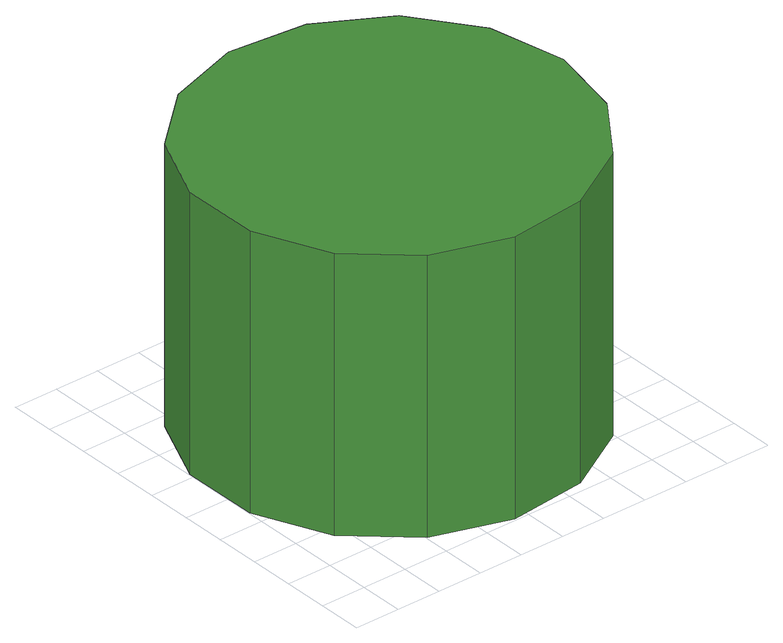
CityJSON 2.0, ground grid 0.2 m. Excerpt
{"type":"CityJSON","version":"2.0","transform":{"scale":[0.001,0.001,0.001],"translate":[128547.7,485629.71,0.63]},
"CityObjects":{
"tree1":{"type":"SolitaryVegetationObject","attributes":{"function":"something"},"geometry":[{"type":"MultiSurface","lod":"1","boundaries":[[[0,1,2,3,4,5,6,7,8,9,10,11,12,13,14]],[[15,16,17,18,19,20,21,22,23,24,25,26,27,28,29]],[[0,29,28,1]],[[1,28,27,2]],[[2,27,26,3]],[[3,26,25,4]],[[4,25,24,5]],[[5,24,23,6]],[[6,23,22,7]],[[7,22,21,8]],[[8,21,20,9]],[[9,20,19,10]],[[10,19,18,11]],[[11,18,17,12]],[[12,17,16,13]],[[13,16,15,14]],[[14,15,29,0]]]}]}
},
"vertices":[
[1674,847,1250],[1601,1191,1250],[1395,1475,1250],[1090,1650,1250],[741,1687,1250],[407,1578,1250],[146,1343,1250],[4,1023,1250],[4,672,1250],[146,351,1250],[407,116,1250],[741,7,1250],[1090,44,1250],[1395,220,1250],[1601,504,1250],[1601,504,0],[1395,220,0],[1090,44,0],[741,7,0],[407,116,0],[146,351,0],[4,672,0],[4,1023,0],[146,1343,0],[407,1578,0],[741,1687,0],[1090,1650,0],[1395,1475,0],[1601,1191,0],[1674,847,0]
]}
